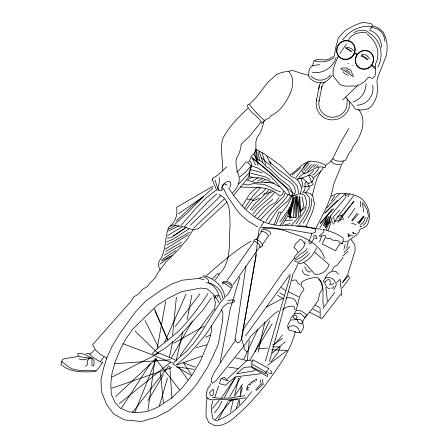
<?xml version="1.0" encoding="UTF-8"?>
<svg xmlns="http://www.w3.org/2000/svg" width="448" height="448" viewBox="0 0 448 448"><rect width="100%" height="100%" fill="white"/><g stroke="black" fill="none" stroke-linecap="round" stroke-linejoin="round"><path stroke-width="0.67" d="M289.772 215.186L289.85 207.889L289.593 212.615L293.289 199.926L289.027 217L293.227 195.726L289.856 218.932L294.101 197.215L293.597 217.022L295.809 195.888L296.038 217.37L296.419 195.972L298.564 216.418L297.466 195.944L299.964 212.582L299.561 196.706M211.534 325.758L211.35 331.884L209.283 339.825L200.592 360.618L191.974 375.256L182.666 387.279L171.444 398.222L157.422 407.338L147.224 411.561L137.598 412.558L128.912 411.846L120.512 408.285L115.198 402.881L111.328 394.324L110.785 383.807L112.034 373.195L114.895 362.807L120.193 349.686L125.39 339.595L132.894 328.905L157.438 305.077L168.308 298.273L181.53 291.693L200.497 288.058L207.2 288.87L213.315 294.23L215.382 302.467L214.519 309.966M347.228 98.969L346.842 106.68A14.734 14.062 -47.1 0 1 329.213 116.861A14.734 14.062 -47.1 0 1 319.228 100.016M349.49 106.669L349.737 101.858M360.265 206.797L360.562 201.135M251.86 366.71L251.798 367.522L267.49 376.589L267.406 374.242L266.202 373.229M219.716 177.615L219.346 182.062L217.958 187.729L219.083 190.691L221.642 190.579L222.751 189.577L221.805 189.414C220.959 185.114 225.058 181.983 228.861 181.199L230.49 182.235L230.854 184.699L229.757 187.617M347.76 100.083L347.805 99.63M172.575 335.39L176.394 297.181M247.391 359.974L249.323 340.424M305.099 241.489C305.564 249.39 296.212 251.978 293.782 258.748L295.988 258.026L300.905 253.646L305.234 251.182L307.126 248.466M91.902 357.683L91.991 365.07L93.694 366.066L94.125 363.474L93.957 360.422L92.596 358.333M207.094 397.936L206.259 404.096L205.985 416.578L208.846 422.47L214.715 425.6C226.419 426.686 235.043 416.92 242.99 409.791C251.031 402.338 258.037 393.898 265.065 385.51C277.066 368.766 290.461 351.842 295.344 331.436M241.444 385.487L240.038 396.525L242.402 387.806M147.98 410.127L155.131 358.383M235.082 339.959L245.935 266.146M260.422 379.831L260.686 382.754L261.503 384.194L260.501 384.446L255.696 389.777M301.885 178.926L301.532 180.925L302.585 182.795L302.742 185.03L301.958 187.286M256.418 254.363L241.108 340.138L239.618 342.087L237.658 343.062L234.802 339.483M157.136 348.706L165.732 301.347M187.146 319.469L191.828 295.17M220.114 362.51L230.138 309.473L239.814 277.015M316.378 100.783L319.474 85.322M318.987 101.209L321.989 86.313M169.456 356.95L172.715 341.365M343.185 161.017L342.776 162.887L341.611 164.315C337.977 164.87 332.931 164.601 330.949 161M258.121 352.251L264.869 321.933M238.666 377.894L234.489 396.318L242.502 384.434M176.036 361.071L182.739 331.867M230.502 411.718L233.425 399.364M262.853 379.344L262.366 381.282L263.379 384.182L257.068 389.822L256.682 390.751M346.679 248.063L348.225 241.965M343.885 249.446L345.128 244.552M312.2 195.636L316.742 178.786L320.958 171.086M269.438 361.581L293.3 273M341.258 165.278C338.727 173.673 333.592 181.3 332.522 190.103C329.398 203.465 322.258 215.449 316.243 227.662M212.99 400.73L211.45 406.14L211.624 411.953L212.895 418.729L216.261 420.784C231.067 415.75 242.749 403.889 251.765 391.496M300.266 193.704L301.588 189.118L300.541 184.828L297.937 180.454L295.193 178.007L291.413 176.557L281.109 165.9L264.225 153.843L255.31 149.106M159.454 405.58L167.451 378.23M265.384 361.066L290.242 275.822M330.949 215.818L329.706 220.102L330.758 223.546L328.009 230.518M264.102 121.195L261.565 129.802L259.778 133.459L257.029 137.458L255.83 142.167L255.987 150.382M295.982 309.994C298.816 303.29 298.206 295.31 304.041 289.918L303.458 288.198L301.655 286.457L301.196 284.368L301.364 282.604C305.385 278.779 311.371 278.18 316.602 277.127C326.598 282.699 321.283 297.231 323.574 306.18M236.191 408.694L239.17 399.258L239.562 404.841M337.641 57.546C335.367 63.728 331.274 69.989 333.833 76.832L339.802 84.364C344.781 87.265 350.179 85.568 355.466 86.128C360.892 84.924 365.17 81.452 368.525 77.123L372.406 78.456L374.875 76.238C376.712 71.422 373.509 66.052 376.785 61.264C380.055 49.862 375.771 41.278 367.181 33.914M214.614 397.852L218.613 385.857M284.906 193.542L283.97 196.297L271.135 208.74L260.45 219.839M270.144 234.78L270.637 233.346L269.937 231.862L267.198 230.154L264.197 229.27L261.957 230.009L260.882 231.51L263.525 231.577L266.129 232.865L268.302 235.48M308.482 182.874L307.849 184.71L309.17 186.726L309.221 188.283L306.342 191.873M266.23 371.767L265.563 373.638L252.034 367.007L251.67 364.834M319.542 242.038L321.58 236.337M251.625 166.337L249.043 172.85L249.374 176.854L255.735 177.811L261.705 178.052L269.108 180.874L279.384 186.81M273.946 225.025L278.863 212.206L281.238 212.262L275.85 224.588M372.008 26.488L372.473 25.284L371.062 23.503L362.566 22.4L356.552 24.517L350.308 27.496L344.921 30.699L338.318 37.979L335.675 48.065L334.107 56.392L331.817 57.193L329.325 58.856L326.189 59.965L316.579 59.511L313.74 61.242L312.721 65.044L312.822 66.248M306.275 207.441L305.088 210.526L295.988 223.882M134.691 412.72L156.402 358.663M210.65 383.779L210.022 385.33L210.224 385.75L208.936 386.456L208.97 387.498L207.827 388.181L207.788 389.715L206.73 390.846L206.948 391.966L206.298 392.767L206.539 393.697L206.018 395.399L206.696 396.01L206.472 397.236L207.071 397.404L206.97 398.283L208.443 398.171L208.505 399.011L211.719 399.806L237.653 398.938L228.76 400.596L245.549 397.734M341.908 243.762L343.319 240.257L343.045 238.017C337.439 233.318 329.913 231.498 323.075 229.186L323.994 230.67L323.775 231.778L321.154 234.506L319.138 235.844L319.984 236.309L325.198 235.245L325.287 236.65L325.797 237.418L327.981 238.846L330.394 238.218L331.811 239.719L333.844 240.442L334.914 239.949L335.72 240.632L338.15 240.738L340.435 242.962L342.418 243.902L342.938 243.113M323.07 167.49L322.006 170.01L314.104 177.447L312.004 182.028L308.336 183.702L302.792 178.298L299.029 178.097L297.444 179.155C303.542 177.531 310.01 176.019 313.723 170.369M325.259 278.214L326.396 275.537L329.179 272.653L332.914 271.107L336.084 271.522L338.498 274.327M325.847 165.794L325.03 167.675C317.29 164.618 311.444 171.03 304.898 173.673L302.126 171.858L302.053 169.635L305.189 164.399L309.96 161.101M365.607 217.342L363.434 222.37L360.668 224.818M324.906 238.011L322.269 243.998L335.58 250.729L340.043 243.337M164.416 342.67L186.099 293.989M212.033 179.995L212.901 178.052C218.294 175.566 222.404 170.951 226.677 166.908M328.838 265.272C327.096 271.029 320.785 275.335 314.765 274.148L306.594 264.858L303.397 262.349M296.335 318.836L297.136 317.106L295.859 315.33L293.972 315.834L293.042 317.246L294.162 318.265L295.994 319.206L300.009 319.474L302.053 320.751L302.282 322.431L301.801 323.87L299.561 323.266L297.875 322.179L297.304 319.558L291.463 320.012M326.228 229.544L329.538 222.482M243.768 359.134L257.645 329.756M254.974 351.764L269.59 320.779M294.308 197.473L289.783 206.998L288.232 212.755L291.766 217.51M221.799 401.139L218.966 407.07L214.441 412.961M293.966 272.513L297.825 264.449M283.746 191.24L281.921 195.026L279.255 195.821C269.282 185.164 253.333 187.942 240.341 186.962M347.799 197.008L349.362 193.81M333.866 286.048L332.774 288.26L331.285 287.935M331.934 270.721L333.85 266.874L337.148 265.082L343.123 257.561M333.967 289.918L335.474 286.199A2.75 2.486 -17.7 0 0 335.395 282.66L334.527 280.661L332.192 278.482L329.129 277.558L326.222 277.654L324.531 279.098L323.277 281.002L323.467 282.033L324.834 281.826L328.16 279.384L329.308 279.664L330.12 280.661L330.238 283.427L329.75 284.894L331.044 284.782L333.788 283.444M306.141 226.464C309.142 218.478 314.255 210.806 314.513 202.104L313.494 201.292L313.69 199.13L312.777 196.353L310.716 193.687L304.5 192.114L302.462 192.248M292.947 194.701L287.543 205.022L281.781 212.453M218.45 419.541L228.122 401.425M231.134 288.585L228.038 294.364L224.997 296.878L220.259 302.697L214.346 311.433L199.119 335.81L193.306 343.795L186.234 351.546L174.552 361.704L173.583 363.658L173.908 365.07L175.969 365.221L188.367 354.693L196.353 345.71L206.114 334.068L218.938 314.496L223.261 306.768L227.696 303.195L230.726 303.061L233.71 302.21L234.702 300.238L231.93 299.953L229.029 300.278L227.584 301.022M316.568 247.778C313.404 255.203 307.518 262.315 299.242 263.788L297.651 263.178M318.942 167.608L317.33 170.593L314.328 173.964L312.603 175.056M224.297 397.454L235.267 377.703M229.69 396.883L240.666 377.194M325.562 227.847L329.078 221.631L325.181 227.494L328.653 219.772L324.414 226.335L329.118 216.3L323.372 225.77L327.398 215.992L319.872 227.679M325.377 282.111L324.766 283.186L326.827 287.302L328.233 288.277L329.991 288.411M171.388 357.879L192.455 321.003M282.576 224.801L288.904 213.718M348.813 128.47L340.402 143.086L332.741 158.57L330.299 161.79L326.15 165.071M288.126 194.818C282.223 204.702 271.426 210.672 266.14 221.194M147.963 400.646L163.358 374.847M337.674 57.518L338.43 56.263M280.308 225.182L288.842 210.963M339.937 53.564L346.489 43.865M249.894 359.934L272.171 323.865M300.614 211.557L302.831 208.04L303.643 205.134L301.98 196.532M263.962 221.838L259.112 229.454L255.382 258.434L241.696 339.007L244.658 349.658L247.162 352.061M342.882 282.072L347.687 274.534L355.118 250.488L354.866 244.731L351.036 239.602M279.104 197.501L275.906 202.502L269.293 205.895L257.124 219.027M100.643 361.166L103.673 357.202M121.492 408.055L150.332 363.698M207.978 293.429C199.853 306.23 190.585 318.315 180.314 329.47C171.444 337.898 161.011 344.54 152.499 353.349L153.166 355.438L165.542 347.984L178.545 337.137L202.961 310.033L211.422 297.875M299.006 224.543C304.321 216.546 311.741 207.502 309.277 197.187L304.954 192.618M268.744 223.334L277.693 209.731L287.678 201.096L291.43 195.485M303.145 223.216C307.821 215.953 312.43 207.491 311.612 198.593M306.438 181.362L304.881 183.674C305.396 186.357 305.435 189.694 303.425 191.772M221.329 398.076L235.234 377.597M358.943 224L363.866 216.759M256.206 239.478L261.52 231.711M268.968 368.144L266.151 372.243L251.608 363.838L252.661 359.682L268.682 368.424M348.303 40.869C351.288 32.939 359.587 32.032 366.89 32.844M102.771 362.074L98.958 367.791L95.519 371.633C83.496 372.002 70.672 373.083 60.911 364.37L62.518 359.369L65.705 358.467L78.551 356.401M227.052 280.554L253.702 242.122M242.878 330.014L283.786 271.023M274.523 192.612C268.408 200.614 258.675 205.341 253.042 213.987M244.115 208.824L253.109 195.681L260.831 187.46M233.374 284.357L259.868 246.585M348.074 218.07L354.928 208.354M262.377 244.574L268.744 235.581M279.849 221.85L289.934 207.581M351.652 220.702L357.134 213.108M180.046 355.74L213.59 309.501M331.279 200.838L334.807 195.972M245.61 335.742L290.136 274.238M89.432 358.182L87.175 361.256L87.433 364.174L86.727 365.579L85.406 366.195M246.506 209.126L253.994 198.912L262.27 192.528L265.686 188.866M322.913 308.465L334.785 292.331M235.189 340.76L227.186 352.178L214.245 372.45L211.338 378.857L211.338 381.959L212.66 383.208L214.934 381.707L220.181 375.525L244.362 345.52L251.037 336.062L273.7 314.278L278.538 310.929M338.15 222.281L353.898 201.197M342.255 287.935L349.457 278.309L348.471 275.559L342.227 282.89M337.126 217.633L353.763 195.524M175.263 326.558L199.937 293.866M316.831 166.824L318.349 164.814M271.074 361.754L277.945 352.654L280.263 346.998L272.653 346.774M260.725 122.371L250.298 135.509L241.13 144.301C241.046 149.425 238.98 153.894 236.617 158.273C234.948 162.758 236.97 167.378 237.227 171.942C241.528 178.909 238.358 187.886 232.422 192.819M370.009 29.299L372.254 26.342M132.373 412.53L168.795 365.837M215.096 280.017L218.949 275.111L218.501 273.627L217.314 273.711L212.626 278.751M284.189 271.006L293.373 259.381M303.195 168.207L307.418 162.91M275.078 344.182L282.481 334.908M345.694 197.501L331.834 214.06L329.017 218.977L329.722 222.975M303.598 170.503L309.221 163.554M301.493 170.358L296.167 177.268M242.413 205.682C247.055 198.71 250.275 190.378 258.787 186.984M270.586 191.201L265.591 197.249L252 210.23M320.18 223.664L332.27 209.048M250.197 209.642L256.004 202.636L262.909 196.386L268.453 190.277M233.794 195.059L248.64 177.206C250.085 172.917 249.687 168.263 251.681 164.052L250.314 161.23M215.522 419.446L231.286 400.495M212.475 408.346L219.184 400.305M339.08 219.066L353.786 201.538M363.115 216.698L359.548 220.959L357.342 222.611M363.339 225.551L365.686 222.774L368.469 216.07L367.041 209.591L363.289 203.179M353.567 75.902L352.996 76.574L347.749 72.559L341.006 68.897L341.404 67.995L347.234 68.079L347.894 69.216L350.342 69.67L351.753 72.24L352.167 74.206L353.315 75.18M249.564 103.953L255.931 97.67L268.19 81.99L276.567 74.474L281.898 72.397L292.723 70.498L301.437 73.405L308.549 75.214M307.535 171.948L314.339 163.957M313.824 167.462L316.31 164.556M264.813 119.991L261.856 123.441C259.022 116.368 250.628 113.411 247.587 106.618L247.89 104.502L249.262 104.205C253.82 110.169 258.994 115.746 264.656 120.708L266.442 119.308L269.494 117.975L270.754 115.847C280.398 111.373 286.406 102.161 290.494 92.697C293.378 85.82 294.129 77.493 288.803 71.568M358.21 223.205L364.056 216.474M181.451 224.868L197.243 206.898L206.875 197.282L216.115 190.226M94.562 349.692L92.042 352.554L89.712 354.077M218.999 274.445C232.126 261.744 228.626 242.329 230.059 225.954C229.645 215.04 231.146 199.696 218.876 194.566M291.648 224.958L300.698 214.827L299.729 196.437M326.642 208.074L335.317 198.537M250.197 166.975L244.91 172.754L239.63 176.971M305.318 171.326L311.343 164.758M184.492 226.699L208.102 201.645L216.843 193.855M254.453 216.714L262.545 207.928L272.832 199.315M217.106 297.282L218.602 295.658L216.216 295.126L214.525 297.646L215.908 297.802M339.735 210.084L333.558 216.653L334.734 223.261M352.313 220.679L358.495 214.122M238.745 183.966L248.702 173.421M320.415 222.908L333.883 208.69M332.461 75.326L327.667 80.265L324.75 82.191C318.937 83.899 311.914 81.754 308.739 76.457L308.801 72.251L309.512 68.578L312.099 65.817L319.57 64.585M344.12 252.47L349.927 246.546M309.495 253.467L306.337 256.654L302.058 259.974L298.161 262.164L295.971 261.71L294.286 260.68M287.924 328.104L289.755 326.256L293.401 325.674L295.887 326.273L298.53 328.955L299.998 332.354M236.762 172.094C240.598 169.456 242.614 165.11 246.182 162.176L248.993 161.935L251.854 155.355L253.428 154.678L255.64 150.332L256.822 149.43M305.082 172.116L298.939 177.167M301.353 210.963L304.802 207.519L306.594 204.506L306.264 200.161L304.685 195.507L302.562 193.967L300.552 194.477M324.419 213.349L337.4 200.463M247.806 108.371C238.325 117.538 228.379 127.036 222.606 139.037C220.007 149.279 222.953 160.334 222.65 170.817M342.77 99.904L357.655 85.462M190.439 225.126L220.735 195.815M176.372 221.004L190.971 206.987L202.63 196.98M193.654 228.15L224.302 198.985M325.388 212.632L345.621 193.491L345.24 196.23L347.626 194.51M227.517 378.767L247.363 360.175L252.325 361.133M115.64 396.62L155.579 359.223M336.566 282.582L340.082 279.306L341.83 295.226L340.497 294.526L322.386 318.231L320.27 318.164M226.934 202.026L198.346 228.693L193.161 229.667L187.113 239.266L177.962 250.062L166.158 261.806L158.48 271.914L155.03 278.006L149.912 283.158L147.336 286.468L142.33 289.481L138.74 293.944L133.812 296.839L131.393 300.832L92.658 344.691L95.71 350.23L100.206 354.228L106.865 358.198M335.726 197.501L339.5 194.018M307.905 251.524C304.158 254.99 300.199 258.838 295.036 259.896M212.862 187.964L203.823 196.28L187.762 212.498L174.776 224.386M255.382 369.818L254.246 370.826L236.634 373.778L244.222 367.399L251.44 366.834M342.81 255.954L348.141 251.278M272.166 353.091L285.292 341.701M206.438 275.582C220.786 263.43 234.752 250.466 251.154 241.108M292.242 174.966L300.826 167.653M119.347 403.592L170.727 362.085M290.293 174.754C297.55 170.604 302.462 161.851 311.399 161.134C316.439 161.616 321.602 162.635 325.858 165.536M159.919 264.264L169.568 256.838M267.462 365.282L287.398 350.358L271.617 349.804M262.987 245.616L260.243 247.598L259.997 245.56L257.824 243.214L255.13 241.444L253.467 241.276L255.142 239.154L257.757 240.061L260.49 241.758L262.483 245.207M178.315 213.814L203.47 196.689M184.313 228.76L171.315 237.686L167.507 238.078M272.692 345.061L282.402 338.498M256.71 379.064L252.162 381.646L247.638 385.672L246.904 388.214L246.949 390.617M282.598 309.546C285.88 307.362 290.091 305.094 294.056 306.645L294.958 309.921M188.625 229.102L173.673 238.913L166.494 242.038M161.924 259.521L175.857 250.617M172.956 235.934L186.413 227.366M165.278 249.15L188.227 234.758M252.823 180.925L258.188 177.643M164.31 255.175L180.863 245.123M283.466 298.088L266.487 307.003M165.816 251.524L181.434 242.228M167.569 235.508L181.826 227.119M213.153 186.127L176.613 207.329C177.789 215.096 175.398 222.734 168.678 227.186C164.735 237.53 166.342 249.486 160.434 259.218C157.808 262.147 158.06 266.594 160.098 269.763M190.008 231.98L174.737 240.778L166.65 244.838M173.746 343.241L203.935 326.256M257.639 181.149L262.108 178.679M248.31 179.312L252.582 176.982M168.353 229.264L175.403 225.534M161.588 260.966L172.85 255.13M111.888 377.093L157.993 353.668M261.341 181.664L264.942 179.844M168.566 230.938L179.105 225.798M331.279 196.28L337.378 193.34C345.688 193.172 354.133 193.452 361.273 198.486C368.654 204.915 371.846 216.054 367.31 225.03L364.767 227.343L360.769 228.838L359.425 230.322L359.027 232.215C355.79 236.449 350.846 238.885 346.662 241.842L343.269 241.69M359.89 226.369L360.472 226.089L361.234 226.621L360.114 226.246M205.576 337.26L210.286 335.138M292.051 280.823L293.972 279.978L296.307 280.174L297.634 282.828L300.087 284.945M222.062 378.302L224.465 377.294L228.267 381.086L220.937 378.381L219.57 383.634L225.557 385.274L235.245 376.858L260.904 373.783M259.274 198.296L253.271 200.76L251.104 199.226L247.234 199.22M199.489 277.99L203.745 276.73L206.455 278.018L208.673 280.521L208.561 282.744C215.785 284.704 221.637 290.377 222.701 297.965M170.458 226.066L173.454 224.896L177.738 225.938L181.362 226.156L193.379 229.919M300.502 193.329L292.27 196.202L288.243 194.628M177.022 364.89L201.992 356.11M111.748 388.203L171.914 367.534M196.297 347.726L206.668 344.77M263.211 194.191L272.815 191.778M284.883 224.823L290.175 223.67M261.526 227.836C275.24 225.523 288.327 232.484 301.134 236.298C310.946 240.974 321.507 247.251 324.548 258.451M294.353 313.785L300.014 313.107L304.853 317.621L306.919 314.866C303.94 312.844 300.502 309.495 296.626 310.33L294.829 312.329L295.053 313.247L291.01 317.766L290.601 320.018L289.066 322.347L287.633 325.836L288.243 328.709L289.162 330.277C293.121 330.473 296.682 333.379 300.759 332.646L302.697 329.532L303.531 327.202L302.792 323.266L302.887 321.306L303.738 319.508L305.138 317.19L312.273 308.834L318.259 300.345L319.542 293.866L322.14 289.363L322.409 286.955L320.779 281.445L318.763 279.446M244.81 395.629L230.866 397.942L220.259 398.294L212.386 397.488M218.165 189.84L216.574 190.081L212.369 179.67M312.519 181.804L311.556 181.927L308.599 175.235L310.386 175.465L312.413 176.607L313.337 178.674M303.884 186.687L310.324 185.948L313.096 184.582L312.805 182.991M265.082 182.605L269.276 182.129M258.664 348.869L267.568 348.001M213.024 389.228L209.513 392.868L209.653 393.747L210.862 395.343L212.218 395.78L213.601 393.994L213.886 391.888L213.405 389.726M285.897 297.886L288.747 297.634L292.695 298.318L295.523 300.698L297.158 304.724M295.848 217.263L290.662 217.644L288.355 216.39M114.85 363.703L170.346 359.806M310.979 271.802L308.414 271.953L306.482 270.357L304.674 266.672M285.382 220.326L292.516 220.13M86.083 353.618L89.04 353.55C92.775 357.554 97.558 360.735 102.682 362.65M296.783 226.626L305.497 226.85L321.569 229.348M342.804 219.778L341.096 219.688L334.662 221.592L338.094 216.53L341.634 215.141L343.498 219.274M262.786 228.026L289.901 229.74L311.282 233.419M206.382 282.643C214.575 283.73 218.669 292.897 220.702 300.003M274.361 183.159L262.478 182.185L254.386 182.403L246.641 179.917M95.866 370.446C88.323 370.132 80.752 371.403 73.293 369.197C68.645 367.606 65.094 363.972 61.152 361.11M228.626 367.158L237.961 368.463M176.618 366.873L194.046 369.309M352.044 65.122L352.402 65.178M308.991 275.436L305.088 274.781L302.966 272.35L302.484 269.881M352.822 235.928L350.218 235.48L348.057 233.66L348.286 237.115L349.434 236.135L348.83 235.312M345.167 69.86L346.534 70.106L349.72 72.442M243.645 184.234L247.615 185.002L253.389 183.624L263.995 184.397L270.945 187.466L275.335 190.03L280.431 191.828M203.997 279.602L198.352 278.454L182.448 280.168L172.144 283.808L160.978 290.27L146.132 300.709L135.162 312.25L119.801 333.514L112.314 345.94L107.044 357.246L103.46 368.575L100.934 380.251L101.522 391.81L106.691 404.65L113.602 413.907L124.46 419.91L141.579 421.45L156.481 417.094L169.008 410.525L182.907 399.364L190.165 391.961L196.487 384.418L207.138 367.976L212.626 357.05L218.21 344.434L222.762 320.074L222.852 312.693L221.626 309.954M247.582 387.386L249.105 387.71M315.319 228.878L302.03 225.943L285.113 225.439C259.084 227.164 241.573 207.883 228.519 187.947M235.48 357.829L246.646 360.55M251.132 169.798L262.209 172.715M353.646 233.542L353.13 233.397L352.839 232.109L353.819 233.285L355.146 233.386L355.813 233.89M250.538 173.163L265.401 176.932L270.278 179.631M351.618 223.272L356.171 224.554M289.626 194.886L286.479 193.906L270.536 176.204L257.953 168.045L251.434 165.973L247.906 162.876M78.91 358.753C83.009 361.346 86.974 358.473 91.14 358.154L80.354 356.832L78.182 355.522L77.655 353.702C82.667 352.57 87.41 355.594 91.454 358.215M227.114 185.035L224.123 183.91L222.779 186.189L222.522 187.947L223.832 189.263L227.175 195.961L235.032 207.48L239.758 213.713L247.542 220.718L257.762 226.929M195.171 367.136L183.282 362.667L191.223 374.186M122.881 343.689L151.956 354.648M267.954 372.708L271.326 373.643L271.986 373.005L271.454 371.476L270.284 370.266M348.258 75.27L344.77 73.618L342.882 71.624M346.623 48.625L351.932 51.453L349.972 51.251L349.014 49.666L345.677 47.919L345.979 47.23C348.818 47.622 351.848 47.936 353.455 50.758M373.055 25.945L378.28 28.011L383.191 32.144L385.571 37.201L387.089 44.486L387.066 50.658L386.07 56.19L377.591 77.762L376.925 81.642L377.608 88.872L376.83 95.866L375.161 100.195L372.546 104.933L369.762 107.884L365.557 109.665L359.621 110.018L355.387 109.049L352.839 105.442L345.593 97.082M155.428 356.311L172.9 363.216M315.101 238.034L316.786 238.706L316.786 236.762L315.274 235.206L313.751 235.844L314.026 238.319L310.542 243.942L308.879 242.799C308.84 239.294 311.903 236.578 311.578 232.954L312.642 233.43L315.403 232.103L315.616 229.421L314.479 227.819M249.721 384.289L250.757 384.698M157.735 352.492L174.955 359.716M203.622 275.52C213.578 278.365 222.93 285.421 224.644 296.251M251.496 382.659L252.56 383.174M288.646 291.766L298.665 296.85M309.747 312.273L320.163 317.755L320.118 308.829M332.567 218.198L332.002 217.89L331.111 220.276L333.497 224.168M253.854 381.214L255.147 381.937M313.18 309.075L319.094 312.374M315.392 305.234L320.13 307.927M279.642 292.813L283.931 295.266M176.473 366.716L191.453 375.542M277.385 295.17L282.766 298.413M371.829 65.083L375.2 67.116M347.805 63.129L348.488 63.543M362.342 55.485L368.032 59.55L367.646 59.73L362.51 56.297L361.038 56.269L361.945 55.244L362.141 54.034C365.142 54.186 368.11 55.989 369.354 58.738M281.45 287.56L285.477 290.444M253.17 159.09C262.377 165.598 271.326 172.766 278.746 181.266C282.996 184.828 288.12 188.395 289.486 194.051M371.538 65.66L375.088 68.55M314.888 252.297L329.185 264.746M261.29 157.662C270.334 164.858 277.917 174.076 287.7 180.225C292.578 182.98 296.968 188.558 294.678 194.398L251.838 157.164L255.545 165.06M268.962 161.286C277.9 170.369 289.817 176.316 297.556 186.474L298.542 192.752M332.601 158.379C335.686 162.075 341.04 161.403 345.257 160.625L349.614 152.141L351.663 150.556L352.223 147.795C360.394 137.054 368.015 121.699 358.596 109.29M134.988 330.994L158.278 353.595M256.15 379.714L256.794 380.358M254.352 155.602L258.955 160.244L261.436 161.37L266.706 166.998L268.475 167.726L278.908 178.035L289.178 186.038L291.771 190.372L292.393 194.762M246.842 388.506L248.511 390.225M232.54 285.527L229.93 282.716L227.545 281.59L223.502 281.478L222.158 282.85C226.083 282.1 230.53 283.416 232.322 287.241L231.454 288.07L225.31 284.004L222.303 283.018M155.736 358.971L179.435 389.743M304.573 243.482L302.338 240.481L300.266 239.226L295.714 243.774L293.838 247.335L296.57 249.889L297.875 252.364M178.59 366.985L187.908 379.837M214.452 295.361L219.111 302.562M266.7 156.122L270.934 164.349M145.062 320.572L158.133 346.646M154.924 310.565L167.972 340.004M154.33 308.829L167.574 340.026M259.045 151.463L262.847 162.271M215.006 180.096L217.997 188.994M262.052 152.622L265.838 164.97M254.358 153.373L257.93 165.206M257.818 152.191L259.616 160.205M256.234 150.668L257.93 161.078M362.482 202.474L363.686 211.999M325.819 287.134L327.365 301.084M160.446 372.439L163.363 402.685M255.718 151.273L256.519 160.546M169.753 365.999L171.982 398.272M318.814 88.799A11.346 10.842 -51.1 0 1 320.796 82.695M321.49 88.782A8.596 8.215 -51.1 0 1 325.035 82.006M349.362 107.369A17.455 16.66 -47.1 0 1 328.479 119.414A17.455 16.66 -47.1 0 1 316.641 99.478M353.97 32.637A15.327 14.386 -59.1 0 1 367.976 31.5M336.095 57.574A21.073 20.16 -62.6 0 1 312.082 72.218M334.124 57.781A23.206 22.092 -64.9 0 1 314.418 60.71M330.445 74.872A12.852 12.309 -57.9 0 1 310.946 75.908M366.01 83.709A18.082 17.136 -51.4 0 1 352.94 101.937M372.618 85.193A15.921 15.025 -50.1 0 1 357.106 105.185M368.183 32.486A26.337 24.814 -57.5 0 1 377.961 66.909M342.664 39.956A31.455 29.495 -56.4 0 1 371.342 26.393M369.572 30.19A19.404 18.206 -58.4 0 1 381.539 47.488M371.095 27.681A15.014 14.028 -58.9 0 1 384.838 41.278M354.374 53.586A1.624 1.529 -57.8 0 1 356.894 54.768M354.038 54.141A1.618 1.529 -57.7 0 1 356.558 55.322M350.017 58.016A9.369 8.854 -59.6 0 0 350.734 42.011A9.369 8.854 -59.6 0 0 336.902 50.058A9.369 8.854 -59.6 0 0 350.017 58.016M367.92 68.051A9.324 8.753 -56.1 0 0 369.869 52.242A9.324 8.753 -56.1 0 0 355.6 59.22A9.324 8.753 -56.1 0 0 367.92 68.051M350.174 58.313A9.722 9.19 -59.6 0 0 350.918 41.703A9.722 9.19 -59.6 0 0 336.566 50.058A9.722 9.19 -59.6 0 0 350.174 58.313M368.049 68.359A9.677 9.083 -56.1 0 0 370.07 51.951A9.677 9.083 -56.1 0 0 355.264 59.192A9.677 9.083 -56.1 0 0 368.049 68.359"/></g></svg>
